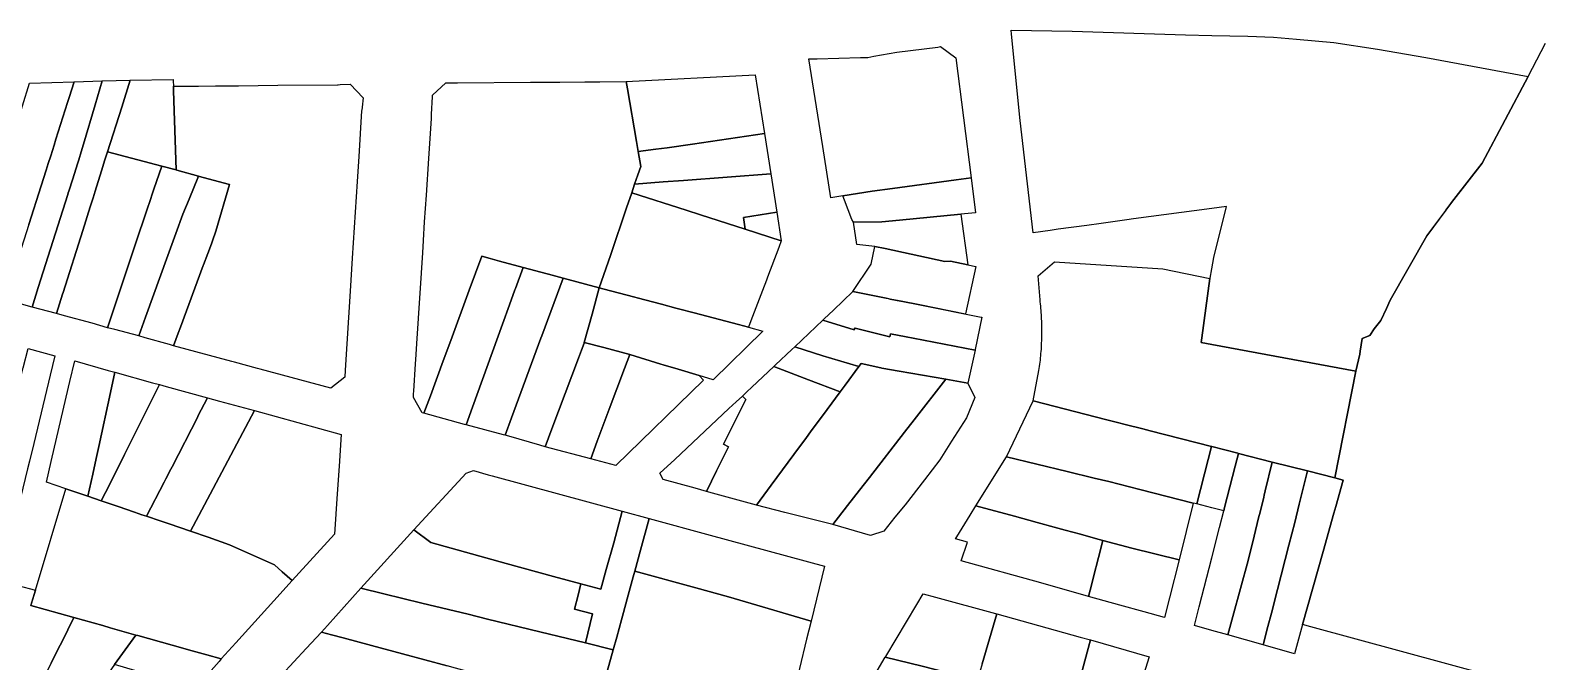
# Model space of a CAD drawing. Header units: metres. Extents: x 3 to 1005126, y 39 to 4383651.
# Drawn here: x 478738.1 to 478953.3, y 4372623.2 to 4372713 of the extents above; entities that cross this region are included whole.
import ezdxf

# ---------------------------------------------------------------- set-up
doc = ezdxf.new("R2010")
doc.units = ezdxf.units.M
doc.header["$MEASUREMENT"] = 0
doc.layers.add('TM_Llucmajor', color=7, linetype='Continuous')

msp = doc.modelspace()

# ---------------------------------------------------------------- linework, layer by layer
at = {"layer": 'TM_Llucmajor', "linetype": 'Continuous', "flags": 128}
for points in [[(478926.63, 4372664.53), (478906.13, 4372668.32), (478904.64, 4372668.6), (478904.73, 4372669.25), (478905.88, 4372677.68), (478905.9, 4372677.75), (478906.13, 4372679.08), (478906.41, 4372680.69), (478908.22, 4372687.94), (478906.13, 4372687.66), (478895.01, 4372686.16), (478894.08, 4372686.03), (478890.41, 4372685.53), (478888.37, 4372685.25), (478884.3, 4372684.69), (478883.17, 4372684.54), (478880.75, 4372684.21), (478879.14, 4372698.13), (478878.9, 4372700.17), (478877.66, 4372712.45), (478877.59, 4372713), (478886.27, 4372712.86), (478902.4, 4372712.36), (478906.13, 4372712.27), (478911.25, 4372712.15), (478914.9, 4372712), (478918.17, 4372711.72), (478923.51, 4372711.24), (478929.71, 4372710.3), (478936.56, 4372709.14), (478951.13, 4372706.41), (478944.61, 4372694.1), (478940.24, 4372688.51), (478940.15, 4372688.37), (478939.41, 4372687.39), (478936.74, 4372683.75), (478931.53, 4372674.63), (478930.99, 4372673.45), (478930.2, 4372671.73), (478929.25, 4372670.52), (478928.63, 4372669.61), (478927.53, 4372669.16), (478927.25, 4372667.38), (478927.18, 4372666.95), (478926.63, 4372664.53)], [(478850.82, 4372696.45), (478848.85, 4372708.92), (478850.03, 4372708.95), (478856.16, 4372709.12), (478857.22, 4372709.15), (478858.09, 4372709.31), (478861.34, 4372709.9), (478867.19, 4372710.62), (478867.56, 4372710.67), (478869.76, 4372709.08), (478871.9, 4372692.01), (478869.79, 4372691.72), (478860.74, 4372690.49), (478857.86, 4372690.1), (478853.69, 4372689.44), (478851.97, 4372689.16), (478850.82, 4372696.45)], [(478734.53, 4372674.69), (478728.68, 4372676.32), (478729.56, 4372679.05), (478732.1, 4372686.97), (478732.92, 4372689.51), (478733.01, 4372689.8), (478733.15, 4372690.24), (478734.67, 4372695), (478735.01, 4372696.03), (478735.99, 4372699.05), (478738.02, 4372705.46), (478744.36, 4372705.66), (478743.66, 4372703.44), (478743.43, 4372702.73), (478741.77, 4372697.51), (478741.51, 4372696.68), (478741.02, 4372695.15), (478740.68, 4372694.07), (478740.36, 4372693.08), (478739.66, 4372690.88), (478737.92, 4372685.39), (478735.41, 4372677.49), (478734.53, 4372674.69)], [(478741.85, 4372672.73), (478738.37, 4372673.64), (478739.25, 4372676.43), (478743.44, 4372689.66), (478743.51, 4372689.88), (478743.59, 4372690.12), (478744.15, 4372691.89), (478744.82, 4372693.99), (478745.01, 4372694.57), (478745.34, 4372695.69), (478745.67, 4372696.82), (478747.33, 4372702.4), (478748.34, 4372705.8), (478752.33, 4372705.89), (478751.12, 4372702.08), (478749.11, 4372695.73), (478748.74, 4372694.57), (478748.25, 4372693.02), (478747.34, 4372690.11), (478747.04, 4372689.15), (478746.65, 4372687.91), (478745.58, 4372684.51), (478742.79, 4372675.69), (478742.72, 4372675.48), (478741.85, 4372672.73)], [(478756.81, 4372693.68), (478749.11, 4372695.73), (478751.12, 4372702.08), (478752.33, 4372705.89), (478758.45, 4372705.99), (478758.45, 4372705.83), (478758.46, 4372705.03), (478758.48, 4372704.39), (478758.85, 4372693.14), (478756.81, 4372693.68)], [(478794.09, 4372658.52), (478793.83, 4372658.6), (478792.62, 4372660.78), (478792.61, 4372661.28), (478792.64, 4372661.65), (478792.9, 4372665.57), (478792.94, 4372666.18), (478793.13, 4372669.16), (478793.92, 4372681.35), (478794.03, 4372683.11), (478794.2, 4372685.77), (478794.44, 4372689.55), (478794.78, 4372694.76), (478795.01, 4372698.34), (478795.15, 4372700.47), (478795.19, 4372701.05), (478795.3, 4372703.52), (478795.31, 4372703.77), (478797.19, 4372705.51), (478797.67, 4372705.51), (478798.87, 4372705.52), (478809.24, 4372705.61), (478813.43, 4372705.64), (478816.99, 4372705.67), (478819.13, 4372705.68), (478822.87, 4372705.71), (478823.04, 4372704.68), (478824.32, 4372697.17), (478824.56, 4372695.76), (478824.92, 4372693.64), (478824.52, 4372692.45), (478824.06, 4372691.11), (478823.65, 4372689.89), (478823.14, 4372688.4), (478822.96, 4372687.89), (478820.61, 4372680.97), (478819.04, 4372676.37), (478813.88, 4372677.76), (478811.8, 4372678.32), (478811.63, 4372678.37), (478808.2, 4372679.28), (478804.85, 4372680.18), (478803.52, 4372680.54), (478802.31, 4372680.87), (478800.53, 4372676.04), (478797.9, 4372668.89), (478796.83, 4372665.96), (478795.01, 4372661.01), (478794.09, 4372658.52)], [(478823.04, 4372704.68), (478822.87, 4372705.71), (478841.21, 4372706.68), (478842.53, 4372698.32), (478832.28, 4372696.82), (478828.69, 4372696.28), (478827.1, 4372696.08), (478824.56, 4372695.76), (478824.32, 4372697.17), (478823.04, 4372704.68)], [(478758.48, 4372704.39), (478758.46, 4372705.03), (478762.04, 4372705.07), (478764.44, 4372705.09), (478767.71, 4372705.12), (478773.31, 4372705.18), (478781.81, 4372705.26), (478781.91, 4372705.26), (478782.17, 4372705.27), (478783.59, 4372705.33), (478785.45, 4372703.41), (478785.29, 4372702.05), (478785.25, 4372701.66), (478785.24, 4372701.53), (478784.83, 4372695.04), (478784.6, 4372691.47), (478783.91, 4372680.6), (478783.61, 4372675.89), (478782.9, 4372664.64), (478782.84, 4372663.65), (478780.87, 4372662.09), (478770.82, 4372664.8), (478770.45, 4372664.9), (478767.18, 4372665.78), (478766.79, 4372665.89), (478758.49, 4372668.14), (478759.15, 4372669.91), (478759.46, 4372670.75), (478762.71, 4372679.52), (478762.75, 4372679.64), (478763.35, 4372681.25), (478763.88, 4372682.63), (478764.04, 4372683.05), (478764.52, 4372684.41), (478766.47, 4372691.08), (478763.39, 4372691.88), (478762.18, 4372692.19), (478762.06, 4372692.23), (478758.94, 4372693.1), (478758.85, 4372693.14), (478758.48, 4372704.39)], [(478824.06, 4372691.11), (478824.52, 4372692.45), (478824.92, 4372693.64), (478824.56, 4372695.76), (478827.1, 4372696.08), (478828.69, 4372696.28), (478832.28, 4372696.82), (478842.53, 4372698.32), (478843.43, 4372692.6), (478831.03, 4372691.64), (478828.13, 4372691.42), (478824.06, 4372691.11)], [(478742.97, 4372672.39), (478741.85, 4372672.73), (478742.72, 4372675.48), (478742.79, 4372675.69), (478745.58, 4372684.51), (478746.65, 4372687.91), (478747.04, 4372689.15), (478747.34, 4372690.11), (478748.25, 4372693.02), (478748.74, 4372694.57), (478749.11, 4372695.73), (478756.81, 4372693.68), (478755.7, 4372690.39), (478754.97, 4372688.21), (478754.94, 4372688.12), (478754.56, 4372687.01), (478754.18, 4372685.87), (478753.62, 4372684.21), (478753, 4372682.35), (478750.06, 4372673.53), (478749.09, 4372670.68), (478746.92, 4372671.32), (478742.97, 4372672.39)], [(478750.15, 4372670.44), (478749.09, 4372670.68), (478750.06, 4372673.53), (478753, 4372682.35), (478753.62, 4372684.21), (478754.18, 4372685.87), (478754.56, 4372687.01), (478754.94, 4372688.12), (478754.97, 4372688.21), (478755.7, 4372690.39), (478756.81, 4372693.68), (478758.85, 4372693.14), (478758.94, 4372693.1), (478762.06, 4372692.23), (478760.72, 4372688.99), (478759.83, 4372686.84), (478758.81, 4372684.09), (478757.69, 4372680.98), (478754.52, 4372672.21), (478753.56, 4372669.52), (478750.15, 4372670.44)], [(478754.45, 4372669.27), (478753.56, 4372669.52), (478754.52, 4372672.21), (478757.69, 4372680.98), (478758.81, 4372684.09), (478759.83, 4372686.84), (478760.72, 4372688.99), (478762.06, 4372692.23), (478762.18, 4372692.19), (478763.39, 4372691.88), (478766.47, 4372691.08), (478764.52, 4372684.41), (478764.04, 4372683.05), (478763.88, 4372682.63), (478763.35, 4372681.25), (478762.75, 4372679.64), (478762.71, 4372679.52), (478759.46, 4372670.75), (478759.15, 4372669.91), (478758.49, 4372668.14), (478757.9, 4372668.3), (478754.45, 4372669.27)], [(478831.4, 4372687.39), (478823.65, 4372689.89), (478824.06, 4372691.11), (478828.13, 4372691.42), (478831.03, 4372691.64), (478843.43, 4372692.6), (478844.29, 4372687.12), (478839.52, 4372686.37), (478839.79, 4372684.69), (478833.42, 4372686.74), (478831.4, 4372687.39)], [(478855.21, 4372685.73), (478854.97, 4372686.09), (478853.93, 4372688.82), (478853.69, 4372689.44), (478857.86, 4372690.1), (478860.74, 4372690.49), (478869.79, 4372691.72), (478871.9, 4372692.01), (478872.53, 4372687.03), (478870.46, 4372686.84), (478861.75, 4372686), (478859.2, 4372685.76), (478855.21, 4372685.73)], [(478822.98, 4372675.33), (478819.56, 4372676.24), (478819.04, 4372676.37), (478820.61, 4372680.97), (478822.96, 4372687.89), (478823.14, 4372688.4), (478823.65, 4372689.89), (478831.4, 4372687.39), (478833.42, 4372686.74), (478839.79, 4372684.69), (478844.92, 4372683.04), (478844.57, 4372682.11), (478842.96, 4372677.88), (478842.8, 4372677.48), (478842.25, 4372676), (478840.61, 4372671.69), (478840.25, 4372670.75), (478838.81, 4372671.13), (478832.53, 4372672.79), (478830.28, 4372673.39), (478829.91, 4372673.49), (478827.86, 4372674.03), (478825.49, 4372674.66), (478822.98, 4372675.33)], [(478839.79, 4372684.69), (478839.52, 4372686.37), (478844.29, 4372687.12), (478844.92, 4372683.04), (478839.79, 4372684.69)], [(478858.24, 4372682.24), (478855.68, 4372682.55), (478855.21, 4372685.73), (478859.2, 4372685.76), (478861.75, 4372686), (478870.46, 4372686.84), (478871.44, 4372679.66), (478869, 4372680.18), (478868.17, 4372680.1), (478859.7, 4372681.95), (478858.24, 4372682.24)], [(478871.1, 4372672.64), (478864.64, 4372673.93), (478861.95, 4372674.46), (478860.39, 4372674.76), (478859.85, 4372674.88), (478855.09, 4372675.83), (478857.68, 4372679.73), (478858.24, 4372682.24), (478859.7, 4372681.95), (478868.17, 4372680.1), (478869, 4372680.18), (478871.44, 4372679.66), (478872.58, 4372679.41), (478871.11, 4372672.69), (478871.1, 4372672.64)], [(478799.86, 4372656.93), (478794.09, 4372658.52), (478795.01, 4372661.01), (478796.83, 4372665.96), (478797.9, 4372668.89), (478800.53, 4372676.04), (478802.31, 4372680.87), (478803.52, 4372680.54), (478804.85, 4372680.18), (478808.2, 4372679.28), (478807.12, 4372676.28), (478807.04, 4372676.07), (478806.28, 4372673.96), (478805.28, 4372671.2), (478801.02, 4372659.39), (478800.11, 4372656.86), (478799.86, 4372656.93)], [(478891.21, 4372657.61), (478880.74, 4372660.3), (478881.55, 4372664.59), (478881.61, 4372664.89), (478881.65, 4372665.18), (478881.69, 4372665.5), (478881.74, 4372665.79), (478881.76, 4372666.1), (478881.79, 4372666.4), (478881.83, 4372666.71), (478881.85, 4372667.01), (478881.87, 4372667.32), (478881.9, 4372667.64), (478881.91, 4372667.93), (478881.93, 4372668.25), (478881.94, 4372668.55), (478881.95, 4372668.85), (478881.96, 4372669.16), (478881.97, 4372669.47), (478881.97, 4372669.78), (478881.99, 4372670.08), (478881.99, 4372670.39), (478881.97, 4372670.7), (478881.97, 4372671.01), (478881.96, 4372671.32), (478881.95, 4372671.65), (478881.94, 4372671.93), (478881.92, 4372672.25), (478881.9, 4372672.54), (478881.88, 4372672.85), (478881.86, 4372673.15), (478881.83, 4372673.46), (478881.81, 4372673.77), (478881.78, 4372674.07), (478881.74, 4372674.39), (478881.71, 4372674.68), (478881.44, 4372678.08), (478883.77, 4372680.07), (478899.19, 4372679.05), (478905.88, 4372677.68), (478904.73, 4372669.25), (478904.64, 4372668.6), (478906.13, 4372668.32), (478926.63, 4372664.53), (478923.62, 4372649.32), (478919.74, 4372650.32), (478914.74, 4372651.59), (478909.94, 4372652.82), (478909.83, 4372652.84), (478906.13, 4372653.78), (478906.11, 4372653.79), (478897.37, 4372656.04), (478896.34, 4372656.3), (478896.12, 4372656.36), (478893.99, 4372656.9), (478892.54, 4372657.27), (478891.21, 4372657.61)], [(478805.4, 4372655.48), (478800.11, 4372656.86), (478801.02, 4372659.39), (478805.28, 4372671.2), (478806.28, 4372673.96), (478807.04, 4372676.07), (478807.12, 4372676.28), (478808.2, 4372679.28), (478811.63, 4372678.37), (478811.8, 4372678.32), (478813.88, 4372677.76), (478810.85, 4372669.53), (478810.74, 4372669.21), (478806.55, 4372657.89), (478805.65, 4372655.41), (478805.4, 4372655.48)], [(478806.15, 4372655.26), (478805.65, 4372655.41), (478806.55, 4372657.89), (478810.74, 4372669.21), (478810.85, 4372669.53), (478813.88, 4372677.76), (478819.04, 4372676.37), (478818, 4372672.6), (478816.9, 4372668.6), (478816.87, 4372668.51), (478816.51, 4372667.5), (478816.08, 4372666.34), (478812.31, 4372656.32), (478811.35, 4372653.75), (478810.58, 4372653.98), (478806.15, 4372655.26)], [(478819.69, 4372667.86), (478816.9, 4372668.6), (478818, 4372672.6), (478819.04, 4372676.37), (478819.56, 4372676.24), (478822.98, 4372675.33), (478825.49, 4372674.66), (478827.86, 4372674.03), (478829.91, 4372673.49), (478830.28, 4372673.39), (478832.53, 4372672.79), (478838.81, 4372671.13), (478840.25, 4372670.75), (478842.29, 4372670.21), (478835.23, 4372663.29), (478833.24, 4372663.89), (478830.24, 4372664.79), (478828.13, 4372665.43), (478827.81, 4372665.53), (478823.36, 4372666.89), (478819.69, 4372667.86)], [(478860.34, 4372669.39), (478855.42, 4372670.61), (478855.34, 4372670.63), (478855.31, 4372670.46), (478855.3, 4372670.4), (478850.82, 4372671.75), (478851.03, 4372671.95), (478852.35, 4372673.21), (478855.09, 4372675.83), (478859.85, 4372674.88), (478860.1, 4372674.83), (478860.39, 4372674.76), (478861.93, 4372674.47), (478861.95, 4372674.46), (478864.64, 4372673.93), (478873.34, 4372672.2), (478873.42, 4372672.18), (478872.49, 4372667.59), (478872.47, 4372667.51), (478863.67, 4372669.21), (478862.68, 4372669.4), (478860.46, 4372669.83), (478860.34, 4372669.39)], [(478855.31, 4372670.46), (478855.34, 4372670.63), (478855.42, 4372670.61), (478860.34, 4372669.39), (478860.46, 4372669.83), (478862.68, 4372669.4), (478863.67, 4372669.21), (478872.47, 4372667.51), (478871.47, 4372662.83), (478868.33, 4372663.38), (478861.69, 4372664.53), (478859.23, 4372664.96), (478859.07, 4372665), (478856.28, 4372665.6), (478855.95, 4372665.16), (478850.84, 4372666.68), (478846.84, 4372667.98), (478850.82, 4372671.75), (478855.3, 4372670.4), (478855.31, 4372670.46)], [(478737.72, 4372650.6), (478736.4, 4372645.14), (478735.61, 4372644.64), (478732.22, 4372645.57), (478733.74, 4372651.57), (478734, 4372652.64), (478734.12, 4372653.12), (478734.64, 4372655.19), (478737.1, 4372664.98), (478737.81, 4372667.76), (478741.6, 4372666.7), (478740.94, 4372663.96), (478738.6, 4372654.24), (478737.99, 4372651.69), (478737.72, 4372650.6)], [(478817.81, 4372652.04), (478811.35, 4372653.75), (478812.31, 4372656.32), (478816.08, 4372666.34), (478816.51, 4372667.5), (478816.87, 4372668.51), (478816.9, 4372668.6), (478819.69, 4372667.86), (478823.36, 4372666.89), (478822.63, 4372664.91), (478820.45, 4372659.11), (478818.75, 4372654.57), (478817.81, 4372652.04)], [(478833.24, 4372663.89), (478833.85, 4372663.25), (478821.4, 4372651.09), (478817.81, 4372652.04), (478818.75, 4372654.57), (478820.45, 4372659.11), (478822.63, 4372664.91), (478823.36, 4372666.89), (478827.81, 4372665.53), (478828.13, 4372665.43), (478830.24, 4372664.79), (478833.24, 4372663.89)], [(478848.77, 4372663.3), (478843.87, 4372665.19), (478844.1, 4372665.41), (478846.43, 4372667.59), (478846.84, 4372667.98), (478850.84, 4372666.68), (478855.95, 4372665.16), (478853.98, 4372662.51), (478853.27, 4372661.56), (478848.77, 4372663.3)], [(478743.15, 4372647.8), (478740.4, 4372648.74), (478741.08, 4372651.68), (478741.55, 4372653.68), (478743.75, 4372663.05), (478744.43, 4372665.97), (478749.2, 4372664.62), (478750.15, 4372664.36), (478749.52, 4372661.48), (478747.85, 4372653.78), (478747.49, 4372652.11), (478747, 4372649.88), (478746.31, 4372646.72), (478743.15, 4372647.8)], [(478837.24, 4372655.15), (478838.99, 4372658.67), (478839.88, 4372660.47), (478839.41, 4372660.98), (478840.03, 4372661.57), (478840.74, 4372662.25), (478843.87, 4372665.19), (478848.77, 4372663.3), (478853.27, 4372661.56), (478851.42, 4372659.06), (478849.08, 4372655.88), (478848.5, 4372655.09), (478846.69, 4372652.64), (478843.49, 4372648.28), (478841.41, 4372645.46), (478835.13, 4372647.18), (478834.28, 4372647.42), (478835.72, 4372650.35), (478837.4, 4372653.77), (478836.72, 4372654.11), (478837.24, 4372655.15)], [(478845.44, 4372644.43), (478841.41, 4372645.46), (478843.49, 4372648.28), (478846.69, 4372652.64), (478848.5, 4372655.09), (478849.08, 4372655.88), (478851.42, 4372659.06), (478853.27, 4372661.56), (478853.98, 4372662.51), (478855.95, 4372665.16), (478856.28, 4372665.6), (478859.07, 4372665), (478859.23, 4372664.96), (478861.69, 4372664.53), (478868.33, 4372663.38), (478863.81, 4372657.58), (478862.45, 4372655.83), (478857.45, 4372649.39), (478856.06, 4372647.59), (478854.35, 4372645.39), (478852.26, 4372642.7), (478845.44, 4372644.43)], [(478748.22, 4372646.07), (478746.31, 4372646.72), (478747, 4372649.88), (478747.49, 4372652.11), (478747.85, 4372653.78), (478749.52, 4372661.48), (478750.15, 4372664.36), (478755.49, 4372662.87), (478756.47, 4372662.6), (478755.15, 4372659.95), (478755.11, 4372659.87), (478751.5, 4372652.64), (478749.41, 4372648.45), (478748.22, 4372646.07)], [(478750.61, 4372645.26), (478748.22, 4372646.07), (478749.41, 4372648.45), (478751.5, 4372652.64), (478755.11, 4372659.87), (478755.15, 4372659.95), (478756.47, 4372662.6), (478757.45, 4372662.33), (478763.31, 4372660.72), (478761.96, 4372658.09), (478761.92, 4372658), (478758.27, 4372650.91), (478758.1, 4372650.59), (478757.4, 4372649.21), (478757.15, 4372648.73), (478754.65, 4372643.87), (478754, 4372644.09), (478752.94, 4372644.45), (478750.61, 4372645.26)], [(478861.08, 4372643.73), (478859.48, 4372641.77), (478857.6, 4372641.16), (478852.26, 4372642.7), (478854.35, 4372645.39), (478856.06, 4372647.59), (478857.45, 4372649.39), (478862.45, 4372655.83), (478863.81, 4372657.58), (478868.33, 4372663.38), (478871.47, 4372662.83), (478872.46, 4372660.75), (478871.24, 4372657.87), (478869.13, 4372654.57), (478867.45, 4372651.89), (478865.28, 4372649.06), (478862.53, 4372645.49), (478861.08, 4372643.73)], [(478757.85, 4372642.78), (478756.58, 4372643.21), (478754.65, 4372643.87), (478757.15, 4372648.73), (478757.4, 4372649.21), (478758.1, 4372650.59), (478758.27, 4372650.91), (478761.92, 4372658), (478761.96, 4372658.09), (478763.31, 4372660.72), (478765.01, 4372660.25), (478768.56, 4372659.29), (478769.99, 4372658.9), (478763.69, 4372647.03), (478760.9, 4372641.75), (478757.85, 4372642.78)], [(478837.48, 4372659.18), (478838.52, 4372660.15), (478839.41, 4372660.98), (478839.88, 4372660.47), (478838.99, 4372658.67), (478836.72, 4372654.11), (478837.4, 4372653.77), (478835.72, 4372650.35), (478834.28, 4372647.42), (478832.68, 4372647.86), (478828.12, 4372649.11), (478827.63, 4372650), (478829.77, 4372651.93), (478837.48, 4372659.18)], [(478763.4, 4372640.89), (478760.9, 4372641.75), (478763.69, 4372647.03), (478769.99, 4372658.9), (478782.34, 4372655.51), (478782.03, 4372651), (478781.76, 4372647.08), (478781.36, 4372641.33), (478775.34, 4372634.72), (478773.93, 4372635.99), (478772.83, 4372636.98), (478766.47, 4372639.82), (478763.4, 4372640.89)], [(478885.58, 4372650.24), (478876.94, 4372652.34), (478880.74, 4372660.3), (478891.21, 4372657.61), (478892.54, 4372657.27), (478893.99, 4372656.9), (478896.12, 4372656.36), (478896.34, 4372656.3), (478897.37, 4372656.04), (478906.11, 4372653.79), (478905.64, 4372651.97), (478904.02, 4372645.62), (478903.51, 4372645.75), (478895.92, 4372647.68), (478891.49, 4372648.8), (478889.4, 4372649.31), (478885.58, 4372650.24)], [(478881.3, 4372642.99), (478878.09, 4372643.87), (478872.59, 4372645.37), (478876.94, 4372652.34), (478885.58, 4372650.24), (478889.4, 4372649.31), (478891.49, 4372648.8), (478895.92, 4372647.68), (478903.51, 4372645.75), (478901.52, 4372637.66), (478894.75, 4372639.36), (478890.66, 4372640.44), (478889.59, 4372640.73), (478887.48, 4372641.31), (478885.3, 4372641.9), (478883.72, 4372642.33), (478881.3, 4372642.99)], [(478906.13, 4372627.64), (478903.67, 4372628.33), (478904.35, 4372630.97), (478906.13, 4372637.95), (478907.24, 4372642.3), (478907.84, 4372644.64), (478907.96, 4372645.11), (478909.47, 4372650.99), (478909.94, 4372652.82), (478914.74, 4372651.59), (478913.74, 4372647.47), (478913.59, 4372646.86), (478913.53, 4372646.61), (478912.95, 4372644.28), (478912.85, 4372643.86), (478912.35, 4372641.86), (478912.15, 4372641.05), (478911.3, 4372637.59), (478909.13, 4372629.62), (478908.42, 4372627), (478906.13, 4372627.64)], [(478906.13, 4372645.08), (478904.02, 4372645.62), (478905.64, 4372651.97), (478906.11, 4372653.79), (478906.13, 4372653.78), (478909.83, 4372652.84), (478909.94, 4372652.82), (478909.47, 4372650.99), (478907.96, 4372645.11), (478907.84, 4372644.64), (478906.13, 4372645.08)], [(478795.1, 4372640.12), (478792.65, 4372641.93), (478800.08, 4372650.01), (478801.16, 4372650.39), (478803.21, 4372649.79), (478803.81, 4372649.64), (478822.31, 4372644.58), (478821.08, 4372640.1), (478820.01, 4372636.3), (478819.24, 4372633.49), (478816.42, 4372634.26), (478812.54, 4372635.32), (478805.81, 4372637.16), (478795.1, 4372640.12)], [(478913.44, 4372625.57), (478908.42, 4372627), (478909.13, 4372629.62), (478911.3, 4372637.59), (478912.15, 4372641.05), (478912.35, 4372641.86), (478912.85, 4372643.86), (478912.95, 4372644.28), (478913.53, 4372646.61), (478913.59, 4372646.86), (478913.74, 4372647.47), (478914.74, 4372651.59), (478919.74, 4372650.32), (478918.58, 4372645.59), (478917.95, 4372643.01), (478917.11, 4372639.78), (478915.48, 4372633.46), (478914.61, 4372630.1), (478914.12, 4372628.21), (478913.44, 4372625.57)], [(478923.77, 4372645.25), (478923.5, 4372644.31), (478921.97, 4372638.85), (478919.06, 4372628.46), (478918.63, 4372626.93), (478917.9, 4372624.32), (478913.44, 4372625.57), (478914.12, 4372628.21), (478914.61, 4372630.1), (478915.48, 4372633.46), (478917.11, 4372639.78), (478917.95, 4372643.01), (478918.58, 4372645.59), (478919.74, 4372650.32), (478923.62, 4372649.32), (478924.82, 4372649.01), (478923.77, 4372645.25)], [(478744.33, 4372629.46), (478738.2, 4372631.18), (478738.84, 4372633.34), (478743.15, 4372647.8), (478746.31, 4372646.72), (478748.22, 4372646.07), (478750.61, 4372645.26), (478752.94, 4372644.45), (478754, 4372644.09), (478754.65, 4372643.87), (478756.58, 4372643.21), (478757.85, 4372642.78), (478760.9, 4372641.75), (478763.4, 4372640.89), (478766.47, 4372639.82), (478772.83, 4372636.98), (478773.93, 4372635.99), (478775.34, 4372634.72), (478772.74, 4372631.84), (478767.35, 4372625.87), (478765.28, 4372623.58), (478763.24, 4372624.16), (478761.15, 4372624.75), (478758.31, 4372625.54), (478753.41, 4372626.91), (478753.15, 4372626.98), (478749.49, 4372628.01), (478748.42, 4372628.32), (478744.33, 4372629.46)], [(478871.4, 4372640.19), (478869.71, 4372640.65), (478869.88, 4372640.93), (478871.76, 4372644.01), (478872.59, 4372645.37), (478878.09, 4372643.87), (478881.3, 4372642.99), (478883.72, 4372642.33), (478885.3, 4372641.9), (478887.48, 4372641.31), (478889.59, 4372640.73), (478890.66, 4372640.44), (478890.03, 4372638.03), (478889.3, 4372635.24), (478889.06, 4372634.25), (478888.61, 4372632.48), (478881.81, 4372634.39), (478870.51, 4372637.53), (478871.4, 4372640.19)], [(478817.06, 4372625.86), (478818.06, 4372630.01), (478815.53, 4372630.64), (478816.03, 4372632.64), (478816.42, 4372634.26), (478819.24, 4372633.49), (478820.01, 4372636.3), (478821.08, 4372640.1), (478822.31, 4372644.58), (478826.11, 4372643.55), (478824.9, 4372639.07), (478824.08, 4372636.05), (478823.85, 4372635.25), (478823, 4372632.14), (478822.47, 4372630.18), (478822.18, 4372629.14), (478821.51, 4372626.68), (478821.02, 4372624.89), (478817.06, 4372625.86)], [(478832.75, 4372633.68), (478824.08, 4372636.05), (478824.9, 4372639.07), (478826.11, 4372643.55), (478834.8, 4372641.19), (478851.06, 4372636.79), (478849.15, 4372628.96), (478839.83, 4372631.7), (478837.41, 4372632.41), (478832.75, 4372633.68)], [(478788.4, 4372632.85), (478785.13, 4372633.65), (478792.65, 4372641.93), (478795.1, 4372640.12), (478805.81, 4372637.16), (478812.54, 4372635.32), (478816.42, 4372634.26), (478816.03, 4372632.64), (478815.53, 4372630.64), (478818.06, 4372630.01), (478817.06, 4372625.86), (478814.51, 4372626.48), (478810.6, 4372627.43), (478803.13, 4372629.26), (478800.38, 4372629.93), (478793.81, 4372631.53), (478788.4, 4372632.85)], [(478893.05, 4372631.25), (478888.61, 4372632.48), (478889.06, 4372634.25), (478889.3, 4372635.24), (478890.03, 4372638.03), (478890.66, 4372640.44), (478894.75, 4372639.36), (478901.52, 4372637.66), (478900.12, 4372632.25), (478899.41, 4372629.48), (478896.53, 4372630.28), (478893.05, 4372631.25)], [(478822.18, 4372629.14), (478822.47, 4372630.18), (478823, 4372632.14), (478823.85, 4372635.25), (478824.08, 4372636.05), (478832.75, 4372633.68), (478837.41, 4372632.41), (478839.83, 4372631.7), (478849.15, 4372628.96), (478848.52, 4372626.39), (478847.51, 4372622.23), (478845.59, 4372614.33), (478836.15, 4372616.77), (478832.74, 4372617.64), (478830.35, 4372618.26), (478829.01, 4372618.6), (478826.83, 4372619.16), (478824.13, 4372619.86), (478819.94, 4372620.94), (478821.02, 4372624.89), (478821.51, 4372626.68), (478822.18, 4372629.14)], [(478780.97, 4372627.01), (478779.51, 4372627.4), (478780.39, 4372628.36), (478785.13, 4372633.65), (478788.4, 4372632.85), (478793.81, 4372631.53), (478800.38, 4372629.93), (478803.13, 4372629.26), (478810.6, 4372627.43), (478814.51, 4372626.48), (478817.06, 4372625.86), (478821.02, 4372624.89), (478819.94, 4372620.94), (478818.83, 4372616.82), (478811.2, 4372618.87), (478807.9, 4372619.76), (478798.59, 4372622.27), (478797.4, 4372622.59), (478791.04, 4372624.3), (478786.66, 4372625.48), (478782.61, 4372626.57), (478780.97, 4372627.01)], [(478864.94, 4372622.53), (478859.7, 4372623.82), (478859.78, 4372623.94), (478864.17, 4372631.31), (478865.09, 4372632.86), (478866.83, 4372632.38), (478875.4, 4372630.03), (478875.58, 4372629.98), (478873.49, 4372622.89), (478872.81, 4372620.61), (478869.83, 4372621.34), (478868.29, 4372621.71), (478864.94, 4372622.53)], [(478754.18, 4372621.61), (478753.12, 4372621.91), (478750.08, 4372622.78), (478753.15, 4372626.98), (478753.41, 4372626.91), (478758.31, 4372625.54), (478761.15, 4372624.75), (478763.24, 4372624.16), (478765.28, 4372623.58), (478764.96, 4372623.21), (478761.98, 4372619.86), (478761.65, 4372619.48), (478754.18, 4372621.61)], [(478888.91, 4372626.28), (478897.24, 4372623.87), (478893.92, 4372613.3), (478891.93, 4372613.89), (478887.91, 4372615.09), (478885.97, 4372615.69), (478886.53, 4372617.71), (478886.88, 4372618.97), (478887.54, 4372621.35), (478888.09, 4372623.33), (478888.91, 4372626.28)], [(478869.53, 4372611.28), (478862.66, 4372613.02), (478854.58, 4372615.07), (478859.7, 4372623.82), (478864.94, 4372622.53), (478868.29, 4372621.71), (478869.83, 4372621.34), (478872.14, 4372620.78), (478869.53, 4372611.28)]]:
    msp.add_lwpolyline(points, close=True, dxfattribs=at)
for points in [[(478964.81, 4372616.01), (478920.24, 4372628.14), (478919.06, 4372628.46), (478919.06, 4372628.46), (478921.97, 4372638.85), (478923.41, 4372643.98), (478923.5, 4372644.31), (478923.77, 4372645.25), (478924.82, 4372649.01), (478923.62, 4372649.32), (478926.63, 4372664.53), (478927.18, 4372666.95), (478927.25, 4372667.38), (478927.53, 4372669.16), (478928.63, 4372669.61), (478929.25, 4372670.52), (478930.2, 4372671.73), (478930.99, 4372673.45), (478931.53, 4372674.63), (478936.74, 4372683.75), (478939.41, 4372687.38), (478939.41, 4372687.39), (478940.14, 4372688.37), (478940.15, 4372688.37), (478940.24, 4372688.51), (478943.07, 4372692.14), (478944.61, 4372694.1), (478951.13, 4372706.41), (478953.58, 4372711.17)], [(478737.92, 4372685.39), (478739.66, 4372690.88), (478740.36, 4372693.08), (478740.68, 4372694.07), (478741.02, 4372695.15), (478741.51, 4372696.68), (478741.77, 4372697.51), (478743.43, 4372702.73), (478743.66, 4372703.44), (478744.36, 4372705.66), (478748.34, 4372705.8), (478747.33, 4372702.4), (478745.67, 4372696.82), (478745.34, 4372695.69), (478745.01, 4372694.57), (478744.82, 4372693.99), (478744.15, 4372691.89), (478743.59, 4372690.12), (478743.51, 4372689.88), (478743.44, 4372689.66), (478739.25, 4372676.43), (478738.37, 4372673.64), (478738.37, 4372673.64), (478734.53, 4372674.69)], [(478736.34, 4372634.01), (478738.84, 4372633.34), (478738.26, 4372631.36), (478738.2, 4372631.18), (478744.33, 4372629.46), (478742.58, 4372625.96), (478742.15, 4372625.12), (478741.08, 4372622.99), (478740.45, 4372621.75), (478739.91, 4372620.68), (478738.99, 4372618.87), (478736.77, 4372614.47)], [(478736.77, 4372614.47), (478738.99, 4372618.87), (478739.91, 4372620.68), (478740.45, 4372621.75), (478741.08, 4372622.99), (478742.15, 4372625.12), (478742.58, 4372625.96), (478744.33, 4372629.46), (478748.42, 4372628.32), (478749.49, 4372628.01), (478753.15, 4372626.98), (478750.08, 4372622.78), (478748.71, 4372620.82), (478748.52, 4372620.55), (478748.26, 4372620.16), (478747.85, 4372619.57), (478744.94, 4372615.37), (478744.86, 4372615.25), (478738.24, 4372605.72), (478737.79, 4372605.07)], [(478873.49, 4372622.89), (478875.58, 4372629.98), (478887.43, 4372626.7), (478888.91, 4372626.28), (478888.09, 4372623.33), (478887.54, 4372621.35)], [(478773.83, 4372621.25), (478777.34, 4372625.06), (478779.51, 4372627.4), (478780.97, 4372627.01), (478782.61, 4372626.57), (478786.66, 4372625.48), (478791.04, 4372624.3), (478797.4, 4372622.59)]]:
    msp.add_lwpolyline(points, dxfattribs=at)

doc.saveas('drawing.dxf')
